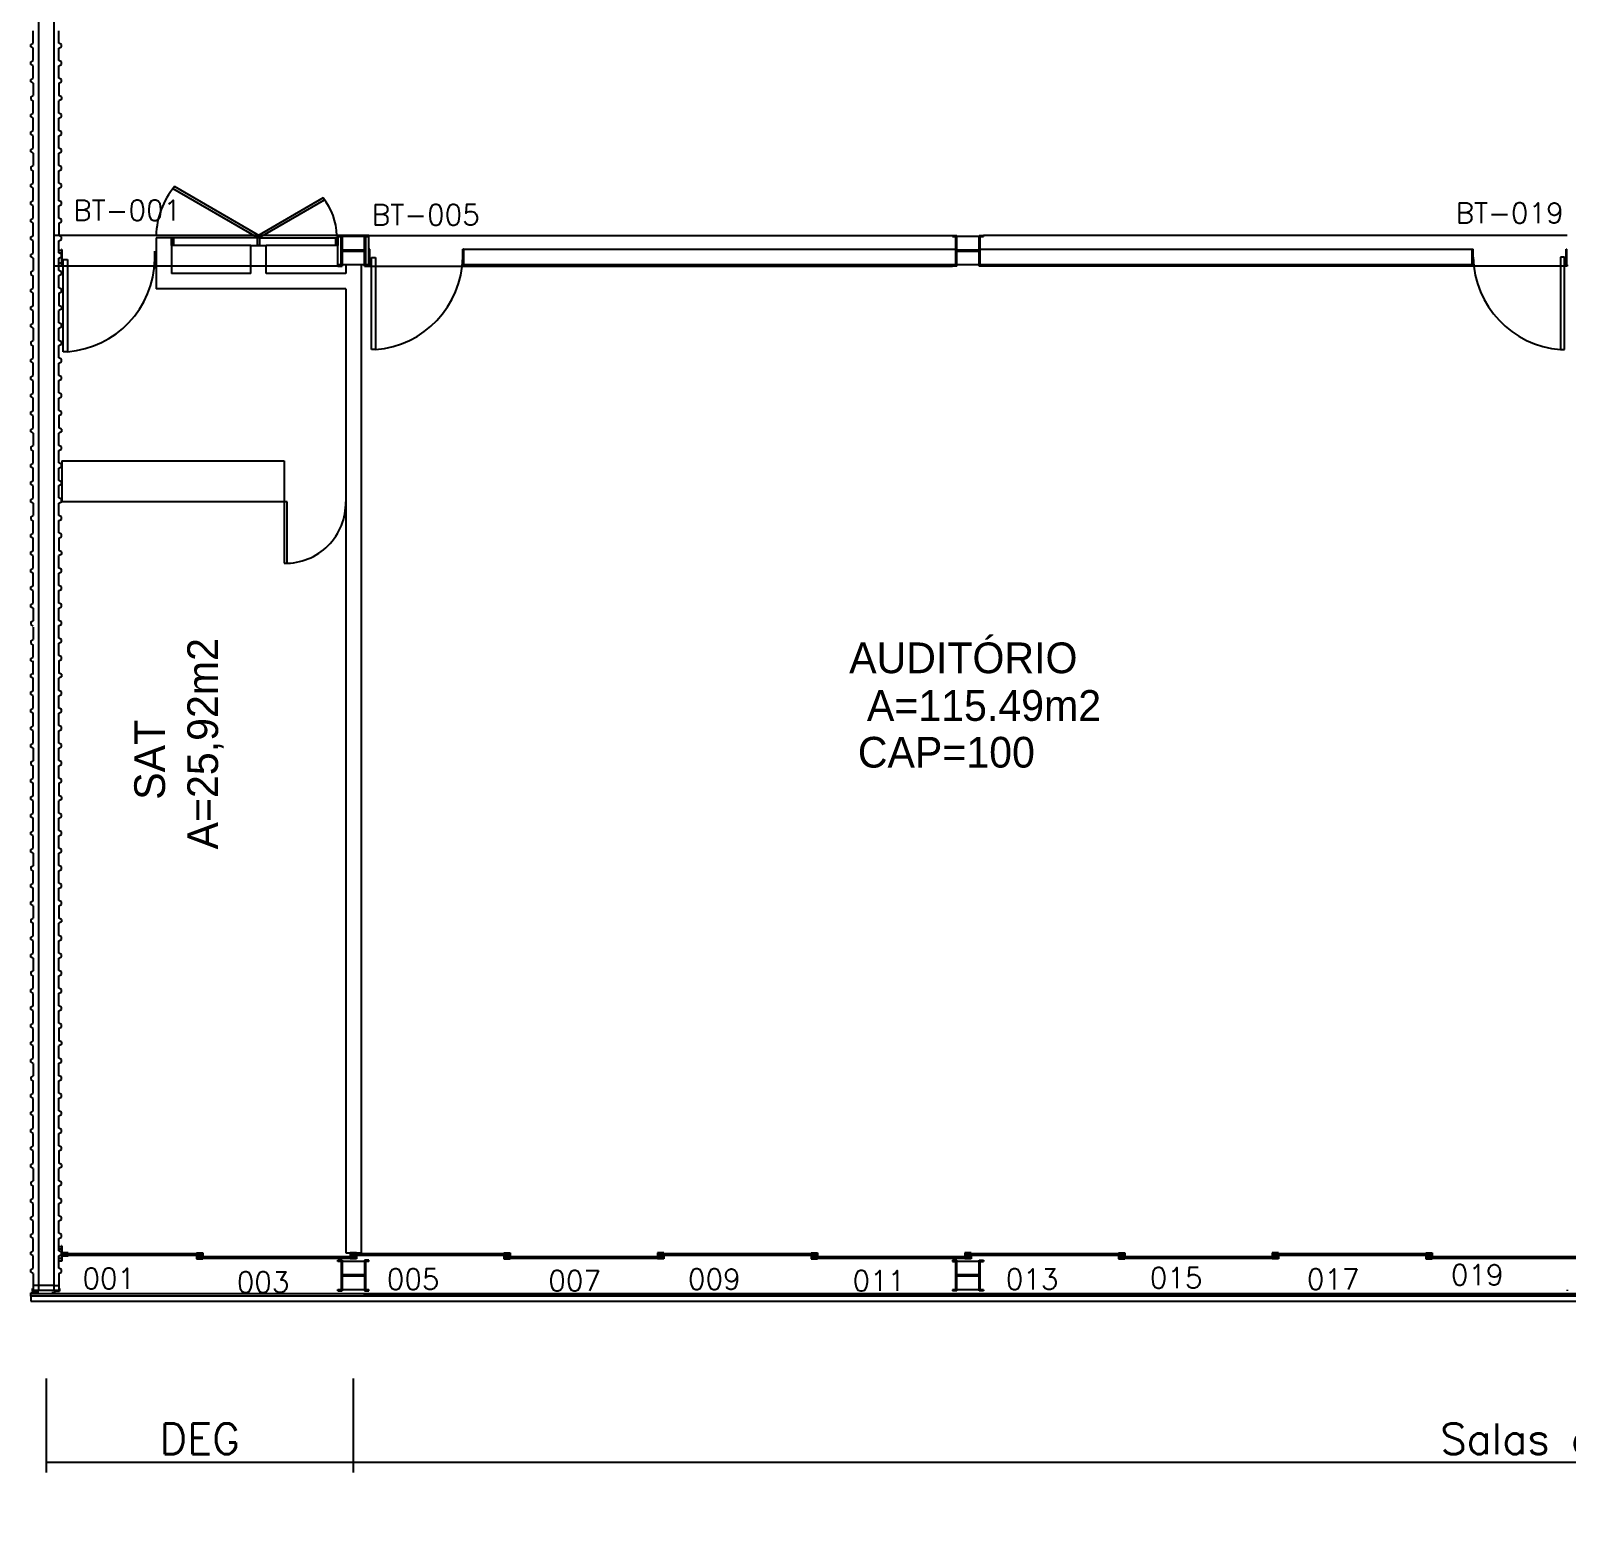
# Model space of a CAD drawing. Extents: x 940 to 1060, y 76 to 105.
# Drawn here: x 939.82 to 954.82, y 76.25 to 90.69 of the extents above; entities that cross this region are included whole.
import ezdxf
from ezdxf.enums import TextEntityAlignment as Align

# ---------------------------------------------------------------- set-up
doc = ezdxf.new("R2010")
doc.units = 0
doc.header["$LTSCALE"] = 0.5
doc.header["$MEASUREMENT"] = 0
doc.header["$PDMODE"] = 34
doc.header["$PDSIZE"] = 0.1
doc.layers.get('0').update_dxf_attribs({"linetype": 'CONTINUOUS'})
doc.layers.get('DEFPOINTS').update_dxf_attribs({"linetype": 'CONTINUOUS'})
for name, color, linetype in [('1', 1, 'CONTINUOUS'), ('ALVENARIA', 2, 'CONTINUOUS'), ('DIV', 2, 'CONTINUOUS'), ('ENDEREÇO', 2, 'CONTINUOUS'), ('ESQUADRIAS', 1, 'CONTINUOUS'), ('ESTRUTURAS', 2, 'CONTINUOUS'), ('NMOD', 2, 'CONTINUOUS'), ('PORTA', 2, 'CONTINUOUS'), ('TEXTO', 2, 'CONTINUOUS'), ('TEXTO-CENTRO-CUSTO', 2, 'CONTINUOUS'), ('ÁREA', 2, 'CONTINUOUS')]:
    doc.layers.add(name, color=color, linetype=linetype)
doc.styles.add('FONTE', font='FONTE.shx', dxfattribs={"height": 0.4})
doc.styles.add('ROMANS', font='simplex.shx', dxfattribs={"height": 0.3})
doc.styles.add('UNB-100', font='simplex.shx', dxfattribs={"height": 0.2})
doc.dimstyles.new('1', dxfattribs={"dimtxt": 0.3, "dimasz": 0.18, "dimexe": 0.5, "dimexo": 1, "dimgap": 0.08, "dimtad": 1, "dimdec": 4, "dimzin": 12, "dimdsep": 46, "dimtxsty": 'ROMANS', "dimblk1": 'NONE', "dimblk2": 'NONE', "dimsah": 1, "dimcen": 0, "dimclrd": 2, "dimclre": 2, "dimclrt": 2, "dimadec": 0, "dimazin": 0, "dimtfac": 1, "dimtdec": 4, "dimtofl": 0, "dimtmove": 2, "dimatfit": 3, "dimldrblk": 'NONE', "dimfxl": 0, "dimtolj": 1, "dimtzin": 4, "dimarcsym": 0})

# ---------------------------------------------------------------- blocks, each defined once
blk = doc.blocks.new('*D12')
at = {"layer": 'DEFPOINTS', "color": 0}
for p in [(939.97, 78.537), (942.97, 78.537), (942.97, 76.72)]:
    blk.add_point(p, dxfattribs=at)
at = {"layer": 'TEXTO-CENTRO-CUSTO', "color": 2, "lineweight": -2}
for p, q in [((939.97, 77.537), (939.97, 76.62)), ((942.97, 77.537), (942.97, 76.62)), ((939.97, 76.72), (942.97, 76.72))]:
    blk.add_line(p, q, dxfattribs=at)
at = {"layer": 'TEXTO-CENTRO-CUSTO', "color": 2, "insert": (941.47, 76.95), "char_height": 0.3, "attachment_point": 5, "style": 'ROMANS'}
blk.add_mtext('\\A1;DEG', dxfattribs=at)
blk = doc.blocks.new('_NONE')
at = {"color": 0, "linetype": 'ByBlock'}
blk.add_circle((0, 0), 0.25, dxfattribs=at)
blk = doc.blocks.new('*D13')
at = {"layer": 'DEFPOINTS', "color": 0}
for p in [(942.97, 78.537), (966.97, 78.537), (966.97, 76.72)]:
    blk.add_point(p, dxfattribs=at)
at = {"layer": 'TEXTO-CENTRO-CUSTO', "color": 2, "lineweight": -2}
for p, q in [((942.97, 77.537), (942.97, 76.62)), ((966.97, 77.537), (966.97, 76.62)), ((942.97, 76.72), (966.97, 76.72))]:
    blk.add_line(p, q, dxfattribs=at)
at = {"layer": 'TEXTO-CENTRO-CUSTO', "color": 2, "insert": (954.97, 76.95), "char_height": 0.3, "attachment_point": 5, "style": 'ROMANS'}
blk.add_mtext('\\A1;Salas de Aula', dxfattribs=at)

msp = doc.modelspace()

# ---------------------------------------------------------------- linework, layer by layer
at = {"layer": '1', "color": 1}
for p, q in [((941.20937, 89.15143), (942.0422, 88.6706)), ((942.05341, 88.69002), (941.22352, 89.16915)), ((942.67552, 89.05868), (942.03698, 88.69002)), ((942.0482, 88.6706), (942.68924, 89.0407)), ((943.12025, 88.69302), (940.04583, 88.69302)), ((943.09607, 88.69302), (940.04583, 88.69302)), ((942.0422, 88.69302), (941.04514, 88.69302)), ((942.0422, 88.6706), (941.19514, 88.6706)), ((941.21515, 88.67053), (941.19515, 88.67053)), ((941.21515, 88.67053), (941.19515, 88.67053)), ((941.21515, 88.67047), (941.21514, 88.59551)), ((942.03519, 88.59564), (942.0352, 88.6706)), ((942.0552, 88.6706), (942.0352, 88.6706)), ((942.0552, 88.6706), (942.0352, 88.6706)), ((942.0482, 88.6706), (942.03698, 88.69002)), ((942.0422, 88.6706), (942.0422, 88.69302)), ((942.0422, 88.6706), (942.05341, 88.69002)), ((942.0482, 88.6706), (942.0482, 88.69302)), ((942.18575, 88.69302), (942.0482, 88.69302)), ((942.0482, 88.6706), (942.81023, 88.6706)), ((942.0552, 88.67053), (942.05519, 88.59557)), ((942.81023, 88.69302), (942.18575, 88.69302)), ((942.82025, 88.67057), (942.80025, 88.67057)), ((942.82025, 88.67057), (942.80025, 88.67057)), ((942.80025, 88.59561), (942.80025, 88.67057)), ((943.07825, 88.68102), (942.86225, 88.68102)), ((943.07825, 88.69302), (943.07825, 88.39302)), ((943.12025, 88.69302), (943.07825, 88.69302)), ((943.09025, 88.68102), (943.09025, 88.40502)), ((943.12025, 88.68102), (943.09025, 88.68102)), ((943.12025, 88.69302), (948.82025, 88.69302)), ((943.12025, 88.69302), (943.12025, 88.68102)), ((943.12025, 88.40502), (943.12025, 88.68102)), ((954.82025, 88.69302), (949.12025, 88.69302)), ((941.97019, 88.59557), (941.19514, 88.59557)), ((941.21514, 88.59557), (941.19514, 88.59557)), ((942.82025, 88.59553), (942.12019, 88.59562)), ((942.82025, 88.59561), (942.80025, 88.59561)), ((942.82025, 88.39302), (940.04583, 88.39302)), ((943.07825, 88.40502), (942.86225, 88.40502)), ((943.07825, 88.39302), (943.12025, 88.39302)), ((943.09025, 88.40502), (943.12025, 88.40502)), ((943.12025, 88.39302), (943.12025, 88.40502)), ((943.12025, 88.39302), (948.82025, 88.39302)), ((954.82025, 88.39302), (949.12025, 88.39302)), ((943.07066, 78.35868), (972.28217, 78.35868))]:
    msp.add_line(p, q, dxfattribs=at)
at = {"layer": '1'}
for p, q in [((939.82083, 78.36802), (974.46583, 78.36802)), ((939.82083, 78.34302), (974.46583, 78.34302)), ((939.82083, 78.29302), (1060.12025, 78.29302))]:
    msp.add_line(p, q, dxfattribs=at)
at = {"layer": '1', "color": 1}
for centre, radius, start, end in [((941.82964, 88.6706), 0.78482, 140.561489, 178.362579), ((942.18575, 88.6706), 0.62489, 2.056655, 38.392095)]:
    msp.add_arc(centre, radius, start, end, dxfattribs=at)
at = {"layer": '1'}
msp.add_arc((942.31025, 86.07968), 0.58519, 268.531199, 1.468801, dxfattribs=at)
at = {"layer": 'ALVENARIA'}
for p, q in [((939.89583, 93.76579), (939.89583, 78.4466)), ((940.04583, 93.76579), (940.04583, 88.69302)), ((939.84583, 90.56982), (939.84583, 90.69062)), ((940.09583, 90.56982), (940.09583, 90.69062)), ((939.82083, 90.55732), (939.84583, 90.56982)), ((939.82083, 90.53232), (939.82083, 90.55732)), ((939.84583, 90.51982), (939.82083, 90.53232)), ((939.84583, 90.39868), (939.84583, 90.51982)), ((940.12083, 90.55732), (940.09583, 90.56982)), ((940.09583, 90.51982), (940.12083, 90.53232)), ((940.09583, 90.39868), (940.09583, 90.51982)), ((940.12083, 90.53232), (940.12083, 90.55732)), ((939.82083, 90.38618), (939.84583, 90.39868)), ((939.82083, 90.36118), (939.82083, 90.38618)), ((939.84583, 90.34868), (939.82083, 90.36118)), ((939.84583, 90.22822), (939.84583, 90.34868)), ((940.12083, 90.38618), (940.09583, 90.39868)), ((940.09583, 90.34868), (940.12083, 90.36118)), ((940.09583, 90.22822), (940.09583, 90.34868)), ((940.12083, 90.36118), (940.12083, 90.38618)), ((939.82083, 90.21572), (939.84583, 90.22822)), ((939.82083, 90.19072), (939.82083, 90.21572)), ((939.84583, 90.17822), (939.82083, 90.19072)), ((939.84583, 90.17822), (939.84583, 90.05742)), ((940.12083, 90.21572), (940.09583, 90.22822)), ((940.09583, 90.17822), (940.12083, 90.19072)), ((940.09583, 90.17822), (940.09583, 90.05742)), ((940.12083, 90.19072), (940.12083, 90.21572)), ((939.82083, 90.04492), (939.84583, 90.05742)), ((939.82083, 90.04492), (939.82083, 90.01992)), ((939.82083, 90.01992), (939.84583, 90.00742)), ((939.84583, 89.88662), (939.84583, 90.00742)), ((940.12083, 90.04492), (940.09583, 90.05742)), ((940.12083, 90.01992), (940.09583, 90.00742)), ((940.09583, 89.88662), (940.09583, 90.00742)), ((940.12083, 90.04492), (940.12083, 90.01992)), ((939.82083, 89.87412), (939.84583, 89.88662)), ((939.82083, 89.84912), (939.82083, 89.87412)), ((939.84583, 89.83662), (939.82083, 89.84912)), ((940.12083, 89.87412), (940.09583, 89.88662)), ((940.09583, 89.83662), (940.12083, 89.84912)), ((940.12083, 89.84912), (940.12083, 89.87412)), ((939.82083, 89.70298), (939.84583, 89.71548)), ((939.82083, 89.67798), (939.82083, 89.70298)), ((939.84583, 89.71548), (939.84583, 89.83662)), ((940.09583, 89.71582), (940.09583, 89.83662)), ((940.12083, 89.70332), (940.09583, 89.71582)), ((940.12083, 89.67832), (940.12083, 89.70332)), ((939.84583, 89.66548), (939.82083, 89.67798)), ((939.84583, 89.54502), (939.84583, 89.66548)), ((940.09583, 89.66582), (940.12083, 89.67832)), ((940.09583, 89.54502), (940.09583, 89.66582)), ((940.09583, 89.54468), (940.09583, 89.66582)), ((939.82083, 89.53252), (939.84583, 89.54502)), ((939.82083, 89.50752), (939.82083, 89.53252)), ((939.84583, 89.49502), (939.82083, 89.50752)), ((939.84583, 89.49502), (939.84583, 89.37422)), ((940.12083, 89.53252), (940.09583, 89.54502)), ((940.09583, 89.49502), (940.12083, 89.50752)), ((940.09583, 89.37422), (940.09583, 89.49502)), ((940.12083, 89.50752), (940.12083, 89.53252)), ((939.82083, 89.36172), (939.84583, 89.37422)), ((939.82083, 89.36172), (939.82083, 89.33672)), ((939.82083, 89.33672), (939.84583, 89.32422)), ((939.84583, 89.20342), (939.84583, 89.32422)), ((940.12083, 89.36172), (940.09583, 89.37422)), ((940.09583, 89.32422), (940.12083, 89.33672)), ((940.09583, 89.20342), (940.09583, 89.32422)), ((940.12083, 89.33672), (940.12083, 89.36172)), ((939.82083, 89.19092), (939.84583, 89.20342)), ((939.82083, 89.16592), (939.82083, 89.19092)), ((939.84583, 89.15342), (939.82083, 89.16592)), ((939.84583, 89.03262), (939.84583, 89.15342)), ((940.12083, 89.19092), (940.09583, 89.20342)), ((940.09583, 89.15342), (940.12083, 89.16592)), ((940.09583, 89.03228), (940.09583, 89.15342)), ((940.12083, 89.16592), (940.12083, 89.19092)), ((939.82083, 89.02012), (939.84583, 89.03262)), ((939.82083, 88.99512), (939.82083, 89.02012)), ((939.84583, 88.98262), (939.82083, 88.99512)), ((939.84583, 88.86182), (939.84583, 88.98262)), ((940.12083, 89.01978), (940.09583, 89.03228)), ((940.09583, 88.98228), (940.12083, 88.99478)), ((940.09583, 88.86182), (940.09583, 88.98228)), ((940.12083, 88.99478), (940.12083, 89.01978)), ((939.82083, 88.84932), (939.84583, 88.86182)), ((939.82083, 88.82432), (939.82083, 88.84932)), ((939.84583, 88.81182), (939.82083, 88.82432)), ((939.84583, 88.69068), (939.84583, 88.81182)), ((940.12083, 88.84932), (940.09583, 88.86182)), ((940.09583, 88.81182), (940.12083, 88.82432)), ((940.09583, 88.81182), (940.09583, 88.69302)), ((940.12083, 88.82432), (940.12083, 88.84932)), ((939.82083, 88.67818), (939.84583, 88.69068)), ((939.82083, 88.65318), (939.82083, 88.67818)), ((939.84583, 88.64068), (939.82083, 88.65318)), ((940.04583, 88.69302), (940.04583, 78.6806)), ((940.12083, 88.67886), (940.09583, 88.69136)), ((940.09583, 88.64136), (940.12083, 88.65386)), ((940.12083, 88.65386), (940.12083, 88.67886)), ((941.19514, 88.6706), (941.04514, 88.6706)), ((941.04514, 88.6706), (941.04514, 88.1706)), ((941.19514, 88.6706), (941.19514, 88.3206)), ((941.19514, 88.59557), (941.19515, 88.67053)), ((939.82083, 88.50772), (939.84583, 88.52022)), ((939.82083, 88.48272), (939.82083, 88.50772)), ((939.84583, 88.52022), (939.84583, 88.64068)), ((940.09583, 88.52256), (940.09583, 88.64136)), ((940.09583, 88.52475), (940.09583, 88.54975)), ((940.09583, 88.54975), (940.12083, 88.54975)), ((940.09583, 88.52475), (940.12083, 88.52475)), ((940.12083, 88.51006), (940.09583, 88.52256)), ((940.12083, 88.55468), (940.12083, 88.39468)), ((940.12583, 88.55468), (940.12083, 88.55468)), ((940.12083, 88.54975), (940.12083, 88.52475)), ((940.12083, 88.48506), (940.12083, 88.51006)), ((940.12583, 88.55468), (940.12583, 88.39468)), ((941.97019, 88.3206), (941.97019, 88.59557)), ((941.9702, 88.59557), (942.1202, 88.59557)), ((942.05519, 88.59564), (942.03519, 88.59564)), ((942.12019, 88.3206), (942.12019, 88.59557)), ((948.85025, 88.55502), (944.05014, 88.55502)), ((944.05014, 88.40502), (944.05014, 88.55502)), ((953.89035, 88.55502), (949.09025, 88.55502)), ((953.89035, 88.40502), (953.89035, 88.55502)), ((939.84583, 88.47022), (939.82083, 88.48272)), ((939.82083, 88.33692), (939.84583, 88.34942)), ((939.84583, 88.47022), (939.84583, 88.34942)), ((940.09583, 88.47256), (940.12083, 88.48506)), ((940.09583, 88.35142), (940.09583, 88.47256)), ((940.09583, 88.39968), (940.09583, 88.42468)), ((940.09583, 88.42468), (940.12083, 88.42468)), ((940.09583, 88.39968), (940.12083, 88.39968)), ((940.12083, 88.33892), (940.09583, 88.35142)), ((940.12083, 88.42468), (940.12083, 88.39968)), ((940.12583, 88.39468), (940.12083, 88.39468)), ((942.89525, 88.40502), (942.89525, 88.3206)), ((943.04525, 88.40502), (943.04525, 78.76536)), ((948.85025, 88.40502), (944.05014, 88.40502)), ((953.89035, 88.40502), (949.09025, 88.40502)), ((939.82083, 88.33692), (939.82083, 88.31192)), ((939.82083, 88.31192), (939.84583, 88.29942)), ((939.84583, 88.17862), (939.84583, 88.29942)), ((940.09583, 88.30142), (940.12083, 88.31392)), ((940.09583, 88.18096), (940.09583, 88.30142)), ((940.12083, 88.31392), (940.12083, 88.33892)), ((941.97019, 88.3206), (941.19514, 88.3206)), ((942.89525, 88.3206), (942.12019, 88.3206)), ((939.82083, 88.16612), (939.84583, 88.17862)), ((939.82083, 88.14112), (939.82083, 88.16612)), ((939.84583, 88.12862), (939.82083, 88.14112)), ((939.84583, 88.00748), (939.84583, 88.12862)), ((940.12083, 88.16846), (940.09583, 88.18096)), ((940.09583, 88.13096), (940.12083, 88.14346)), ((940.09583, 88.13096), (940.09583, 88.01016)), ((940.12083, 88.14346), (940.12083, 88.16846)), ((942.89525, 88.1706), (941.04514, 88.1706)), ((942.89525, 88.1706), (942.89525, 78.76536)), ((939.82083, 87.99498), (939.84583, 88.00748)), ((939.82083, 87.96998), (939.82083, 87.99498)), ((939.84583, 87.95748), (939.82083, 87.96998)), ((939.84583, 87.83702), (939.84583, 87.95748)), ((940.12083, 87.99766), (940.09583, 88.01016)), ((940.12083, 87.97266), (940.09583, 87.96016)), ((940.09583, 87.83936), (940.09583, 87.96016)), ((940.12083, 87.99766), (940.12083, 87.97266)), ((939.82083, 87.82452), (939.84583, 87.83702)), ((939.82083, 87.79952), (939.82083, 87.82452)), ((939.84583, 87.78702), (939.82083, 87.79952)), ((939.84583, 87.78702), (939.84583, 87.66622)), ((940.12083, 87.82686), (940.09583, 87.83936)), ((940.09583, 87.78936), (940.12083, 87.80186)), ((940.09583, 87.66856), (940.09583, 87.78936)), ((940.12083, 87.80186), (940.12083, 87.82686)), ((939.82083, 87.65372), (939.84583, 87.66622)), ((939.82083, 87.65372), (939.82083, 87.62872)), ((939.82083, 87.62872), (939.84583, 87.61622)), ((939.84583, 87.49542), (939.84583, 87.61622)), ((940.12083, 87.65606), (940.09583, 87.66856)), ((940.09583, 87.61856), (940.12083, 87.63106)), ((940.09583, 87.49776), (940.09583, 87.61856)), ((940.12083, 87.63106), (940.12083, 87.65606)), ((939.82083, 87.48292), (939.84583, 87.49542)), ((939.82083, 87.45792), (939.82083, 87.48292)), ((939.84583, 87.44542), (939.82083, 87.45792)), ((940.12083, 87.48526), (940.09583, 87.49776)), ((940.09583, 87.44776), (940.12083, 87.46026)), ((940.09583, 87.32662), (940.09583, 87.44776)), ((940.12083, 87.46026), (940.12083, 87.48526)), ((939.82083, 87.31212), (939.84583, 87.32462)), ((939.82083, 87.28712), (939.82083, 87.31212)), ((939.84583, 87.32462), (939.84583, 87.44542)), ((940.12083, 87.31412), (940.09583, 87.32662)), ((940.12083, 87.28912), (940.12083, 87.31412)), ((939.84583, 87.27462), (939.82083, 87.28712)), ((939.82083, 87.14132), (939.84583, 87.15382)), ((939.84583, 87.15382), (939.84583, 87.27462)), ((940.09583, 87.27662), (940.12083, 87.28912)), ((940.09583, 87.15548), (940.09583, 87.27662)), ((940.12083, 87.14298), (940.09583, 87.15548)), ((939.82083, 87.11632), (939.82083, 87.14132)), ((939.84583, 87.10382), (939.82083, 87.11632)), ((939.84583, 86.98268), (939.84583, 87.10382)), ((940.09583, 87.10548), (940.12083, 87.11798)), ((940.09583, 86.98502), (940.09583, 87.10548)), ((940.12083, 87.11798), (940.12083, 87.14298)), ((939.82083, 86.97018), (939.84583, 86.98268)), ((939.82083, 86.94518), (939.82083, 86.97018)), ((939.84583, 86.93268), (939.82083, 86.94518)), ((939.84583, 86.81222), (939.84583, 86.93268)), ((940.12083, 86.97252), (940.09583, 86.98502)), ((940.09583, 86.93502), (940.12083, 86.94752)), ((940.09583, 86.93502), (940.09583, 86.81422)), ((940.12083, 86.94752), (940.12083, 86.97252)), ((939.82083, 86.79972), (939.84583, 86.81222)), ((939.82083, 86.77472), (939.82083, 86.79972)), ((939.84583, 86.76222), (939.82083, 86.77472)), ((939.84583, 86.76222), (939.84583, 86.64142)), ((940.12083, 86.80172), (940.09583, 86.81422)), ((940.12083, 86.77672), (940.09583, 86.76422)), ((940.09583, 86.64342), (940.09583, 86.76422)), ((940.12083, 86.80172), (940.12083, 86.77672)), ((939.82083, 86.62892), (939.84583, 86.64142)), ((939.82083, 86.62892), (939.82083, 86.60392)), ((939.82083, 86.60392), (939.84583, 86.59142)), ((939.84583, 86.47062), (939.84583, 86.59142)), ((940.12083, 86.63092), (940.09583, 86.64342)), ((940.09583, 86.59342), (940.12083, 86.60592)), ((940.09583, 86.47262), (940.09583, 86.59342)), ((940.12083, 86.60592), (940.12083, 86.63092)), ((939.82083, 86.45812), (939.84583, 86.47062)), ((939.82083, 86.43312), (939.82083, 86.45812)), ((939.84583, 86.42062), (939.82083, 86.43312)), ((939.84583, 86.29948), (939.84583, 86.42062)), ((940.12083, 86.46012), (940.09583, 86.47262)), ((940.09583, 86.42262), (940.12083, 86.43512)), ((940.09583, 86.30182), (940.09583, 86.42262)), ((940.12083, 86.43512), (940.12083, 86.46012)), ((939.82083, 86.28698), (939.84583, 86.29948)), ((939.82083, 86.26198), (939.82083, 86.28698)), ((939.84583, 86.24948), (939.82083, 86.26198)), ((939.84583, 86.12902), (939.84583, 86.24948)), ((940.12083, 86.28932), (940.09583, 86.30182)), ((940.09583, 86.25182), (940.12083, 86.26432)), ((940.09583, 86.13068), (940.09583, 86.25182)), ((940.12083, 86.26432), (940.12083, 86.28932)), ((939.82083, 86.11652), (939.84583, 86.12902)), ((939.82083, 86.09152), (939.82083, 86.11652)), ((940.12083, 86.11818), (940.09583, 86.13068)), ((940.12083, 86.09318), (940.12083, 86.11818)), ((939.84583, 86.07902), (939.82083, 86.09152)), ((939.82083, 85.94572), (939.84583, 85.95822)), ((939.84583, 86.07902), (939.84583, 85.95822)), ((940.09583, 86.08068), (940.12083, 86.09318)), ((940.09583, 85.95954), (940.09583, 86.08068)), ((940.12083, 85.94704), (940.09583, 85.95954)), ((940.12083, 85.92204), (940.12083, 85.94704)), ((939.82083, 85.94572), (939.82083, 85.92072)), ((939.82083, 85.92072), (939.84583, 85.90822)), ((939.84583, 85.78742), (939.84583, 85.90822)), ((940.09583, 85.90954), (940.12083, 85.92204)), ((940.09583, 85.78908), (940.09583, 85.90954)), ((939.82083, 85.77492), (939.84583, 85.78742)), ((939.82083, 85.74992), (939.82083, 85.77492)), ((939.84583, 85.73742), (939.82083, 85.74992)), ((939.84583, 85.61662), (939.84583, 85.73742)), ((940.12083, 85.77658), (940.09583, 85.78908)), ((940.09583, 85.73908), (940.12083, 85.75158)), ((940.09583, 85.73908), (940.09583, 85.61828)), ((940.12083, 85.75158), (940.12083, 85.77658)), ((939.82083, 85.60412), (939.84583, 85.61662)), ((939.82083, 85.57912), (939.82083, 85.60412)), ((939.84583, 85.56662), (939.82083, 85.57912)), ((939.84583, 85.44582), (939.84583, 85.56662)), ((940.12083, 85.60578), (940.09583, 85.61828)), ((940.12083, 85.58078), (940.09583, 85.56828)), ((940.09583, 85.44748), (940.09583, 85.56828)), ((940.12083, 85.60578), (940.12083, 85.58078)), ((939.82083, 85.43332), (939.84583, 85.44582)), ((939.82083, 85.40832), (939.82083, 85.43332)), ((939.84583, 85.39582), (939.82083, 85.40832)), ((939.84583, 85.27468), (939.84583, 85.39582)), ((940.12083, 85.43498), (940.09583, 85.44748)), ((940.09583, 85.39748), (940.12083, 85.40998)), ((940.09583, 85.27668), (940.09583, 85.39748)), ((940.12083, 85.40998), (940.12083, 85.43498)), ((939.82083, 85.26218), (939.84583, 85.27468)), ((939.82083, 85.23718), (939.82083, 85.26218)), ((939.84583, 85.22468), (939.82083, 85.23718)), ((939.84583, 85.10422), (939.84583, 85.22468)), ((940.12083, 85.26418), (940.09583, 85.27668)), ((940.09583, 85.22668), (940.12083, 85.23918)), ((940.09583, 85.10588), (940.09583, 85.22668)), ((940.12083, 85.23918), (940.12083, 85.26418)), ((939.82083, 85.09172), (939.84583, 85.10422)), ((939.82083, 85.06672), (939.82083, 85.09172)), ((939.84583, 85.05422), (939.82083, 85.06672)), ((939.84583, 85.05422), (939.84583, 84.93342)), ((940.12083, 85.09338), (940.09583, 85.10588)), ((940.09583, 85.05588), (940.12083, 85.06838)), ((940.09583, 84.93474), (940.09583, 85.05588)), ((940.12083, 85.06838), (940.12083, 85.09338)), ((939.82083, 84.92092), (939.84583, 84.93342)), ((939.82083, 84.92092), (939.82083, 84.89592)), ((940.12083, 84.92224), (940.09583, 84.93474)), ((940.09583, 84.88474), (940.12083, 84.89724)), ((940.12083, 84.89724), (940.12083, 84.92224)), ((939.82083, 84.89592), (939.84583, 84.88342)), ((939.82083, 84.73648), (939.84583, 84.74898)), ((939.84583, 84.86978), (939.84583, 84.74898)), ((940.09583, 84.7636), (940.09583, 84.88474)), ((940.12083, 84.7511), (940.09583, 84.7636)), ((940.12083, 84.7261), (940.12083, 84.7511)), ((939.82083, 84.73648), (939.82083, 84.71148)), ((939.82083, 84.71148), (939.84583, 84.69898)), ((939.84583, 84.57818), (939.84583, 84.69898)), ((940.09583, 84.7136), (940.12083, 84.7261)), ((940.09583, 84.59314), (940.09583, 84.7136)), ((939.82083, 84.56568), (939.84583, 84.57818)), ((939.82083, 84.54068), (939.82083, 84.56568)), ((939.84583, 84.52818), (939.82083, 84.54068)), ((939.84583, 84.42102), (939.84583, 84.54182)), ((939.84583, 84.40738), (939.84583, 84.52818)), ((940.12083, 84.58064), (940.09583, 84.59314)), ((940.09583, 84.54314), (940.12083, 84.55564)), ((940.09583, 84.54314), (940.09583, 84.42234)), ((940.12083, 84.55564), (940.12083, 84.58064)), ((939.82083, 84.40852), (939.84583, 84.42102)), ((939.82083, 84.38352), (939.82083, 84.40852)), ((939.84583, 84.37102), (939.82083, 84.38352)), ((939.84583, 84.25022), (939.84583, 84.37102)), ((940.12083, 84.40984), (940.09583, 84.42234)), ((940.12083, 84.38484), (940.09583, 84.37234)), ((940.09583, 84.25154), (940.09583, 84.37234)), ((940.12083, 84.40984), (940.12083, 84.38484)), ((939.82083, 84.23772), (939.84583, 84.25022)), ((939.82083, 84.21272), (939.82083, 84.23772)), ((939.84583, 84.20022), (939.82083, 84.21272)), ((939.84583, 84.07942), (939.84583, 84.20022)), ((940.12083, 84.23904), (940.09583, 84.25154)), ((940.09583, 84.20154), (940.12083, 84.21404)), ((940.09583, 84.08074), (940.09583, 84.20154)), ((940.12083, 84.21404), (940.12083, 84.23904)), ((939.82083, 84.06692), (939.84583, 84.07942)), ((939.82083, 84.04192), (939.82083, 84.06692)), ((939.84583, 84.02942), (939.82083, 84.04192)), ((939.84583, 83.90828), (939.84583, 84.02942)), ((940.12083, 84.06824), (940.09583, 84.08074)), ((940.09583, 84.03074), (940.12083, 84.04324)), ((940.09583, 83.90994), (940.09583, 84.03074)), ((940.12083, 84.04324), (940.12083, 84.06824)), ((939.82083, 83.89578), (939.84583, 83.90828)), ((939.82083, 83.87078), (939.82083, 83.89578)), ((939.84583, 83.85828), (939.82083, 83.87078)), ((939.84583, 83.73782), (939.84583, 83.85828)), ((940.12083, 83.89744), (940.09583, 83.90994)), ((940.09583, 83.85994), (940.12083, 83.87244)), ((940.09583, 83.7388), (940.09583, 83.85994)), ((940.12083, 83.87244), (940.12083, 83.89744)), ((939.82083, 83.72532), (939.84583, 83.73782)), ((939.82083, 83.70032), (939.82083, 83.72532)), ((939.84583, 83.68782), (939.82083, 83.70032)), ((940.12083, 83.7263), (940.09583, 83.7388)), ((940.09583, 83.6888), (940.12083, 83.7013)), ((940.12083, 83.7013), (940.12083, 83.7263)), ((939.82083, 83.55452), (939.84583, 83.56702)), ((939.82083, 83.55452), (939.82083, 83.52952)), ((939.84583, 83.68782), (939.84583, 83.56702)), ((940.09583, 83.56766), (940.09583, 83.6888)), ((940.12083, 83.55516), (940.09583, 83.56766)), ((940.12083, 83.53016), (940.12083, 83.55516)), ((939.82083, 83.52952), (939.84583, 83.51702)), ((939.84583, 83.39622), (939.84583, 83.51702)), ((940.09583, 83.51766), (940.12083, 83.53016)), ((940.09583, 83.3972), (940.09583, 83.51766)), ((940.12083, 83.3847), (940.09583, 83.3972)), ((939.82083, 83.38372), (939.84583, 83.39622)), ((939.82083, 83.35872), (939.82083, 83.38372)), ((939.84583, 83.34622), (939.82083, 83.35872)), ((939.84583, 83.22542), (939.84583, 83.34622)), ((940.09583, 83.3472), (940.12083, 83.3597)), ((940.09583, 83.3472), (940.09583, 83.2264)), ((940.12083, 83.3597), (940.12083, 83.3847)), ((939.82083, 83.21292), (939.84583, 83.22542)), ((939.82083, 83.18792), (939.82083, 83.21292)), ((939.84583, 83.17542), (939.82083, 83.18792)), ((939.84583, 83.05462), (939.84583, 83.17542)), ((940.12083, 83.2139), (940.09583, 83.2264)), ((940.12083, 83.1889), (940.09583, 83.1764)), ((940.09583, 83.0556), (940.09583, 83.1764)), ((940.12083, 83.2139), (940.12083, 83.1889)), ((939.82083, 83.04212), (939.84583, 83.05462)), ((939.82083, 83.01712), (939.82083, 83.04212)), ((939.84583, 83.00462), (939.82083, 83.01712)), ((939.84583, 82.88348), (939.84583, 83.00462)), ((940.12083, 83.0431), (940.09583, 83.0556)), ((940.09583, 83.0056), (940.12083, 83.0181)), ((940.09583, 82.8848), (940.09583, 83.0056)), ((940.12083, 83.0181), (940.12083, 83.0431)), ((939.82083, 82.87098), (939.84583, 82.88348)), ((939.82083, 82.84598), (939.82083, 82.87098)), ((939.84583, 82.83348), (939.82083, 82.84598)), ((939.84583, 82.71302), (939.84583, 82.83348)), ((940.12083, 82.8723), (940.09583, 82.8848)), ((940.09583, 82.8348), (940.12083, 82.8473)), ((940.09583, 82.714), (940.09583, 82.8348)), ((940.12083, 82.8473), (940.12083, 82.8723)), ((939.82083, 82.70052), (939.84583, 82.71302)), ((939.82083, 82.67552), (939.82083, 82.70052)), ((939.84583, 82.66302), (939.82083, 82.67552)), ((939.84583, 82.66302), (939.84583, 82.54222)), ((940.12083, 82.7015), (940.09583, 82.714)), ((940.09583, 82.664), (940.12083, 82.6765)), ((940.09583, 82.54286), (940.09583, 82.664)), ((940.12083, 82.6765), (940.12083, 82.7015)), ((939.82083, 82.52972), (939.84583, 82.54222)), ((939.82083, 82.52972), (939.82083, 82.50472)), ((939.82083, 82.50472), (939.84583, 82.49222)), ((940.12083, 82.53036), (940.09583, 82.54286)), ((940.09583, 82.49286), (940.12083, 82.50536)), ((940.12083, 82.50536), (940.12083, 82.53036)), ((939.82083, 82.35892), (939.84583, 82.37142)), ((939.82083, 82.33392), (939.82083, 82.35892)), ((939.84583, 82.37142), (939.84583, 82.49222)), ((940.09583, 82.37172), (940.09583, 82.49286)), ((940.12083, 82.35922), (940.09583, 82.37172)), ((940.12083, 82.33422), (940.12083, 82.35922)), ((939.84583, 82.32142), (939.82083, 82.33392)), ((939.82083, 82.18846), (939.84583, 82.20096)), ((939.84583, 82.20096), (939.84583, 82.32142)), ((940.09583, 82.32172), (940.12083, 82.33422)), ((940.09583, 82.20126), (940.09583, 82.32172)), ((940.12083, 82.18876), (940.09583, 82.20126)), ((939.82083, 82.16346), (939.82083, 82.18846)), ((939.84583, 82.15096), (939.82083, 82.16346)), ((939.84583, 82.15096), (939.84583, 82.03016)), ((940.09583, 82.15126), (940.12083, 82.16376)), ((940.09583, 82.15126), (940.09583, 82.03046)), ((940.12083, 82.16376), (940.12083, 82.18876)), ((939.82083, 82.01766), (939.84583, 82.03016)), ((939.82083, 82.01766), (939.82083, 81.99266)), ((939.84583, 81.97982), (939.82083, 81.99232)), ((939.84583, 81.85868), (939.84583, 81.97982)), ((940.12083, 82.01796), (940.09583, 82.03046)), ((940.12083, 81.99296), (940.09583, 81.98046)), ((940.09583, 81.85966), (940.09583, 81.98046)), ((940.12083, 82.01796), (940.12083, 81.99296)), ((939.82083, 81.84618), (939.84583, 81.85868)), ((939.82083, 81.82118), (939.82083, 81.84618)), ((939.84583, 81.80868), (939.82083, 81.82118)), ((939.84583, 81.68822), (939.84583, 81.80868)), ((940.12083, 81.84716), (940.09583, 81.85966)), ((940.09583, 81.80966), (940.12083, 81.82216)), ((940.09583, 81.68886), (940.09583, 81.80966)), ((940.12083, 81.82216), (940.12083, 81.84716)), ((939.82083, 81.67572), (939.84583, 81.68822)), ((939.82083, 81.65072), (939.82083, 81.67572)), ((939.84583, 81.63822), (939.82083, 81.65072)), ((939.84583, 81.63822), (939.84583, 81.51742)), ((940.12083, 81.67636), (940.09583, 81.68886)), ((940.09583, 81.63886), (940.12083, 81.65136)), ((940.09583, 81.51806), (940.09583, 81.63886)), ((940.12083, 81.65136), (940.12083, 81.67636)), ((939.82083, 81.50492), (939.84583, 81.51742)), ((939.82083, 81.50492), (939.82083, 81.47992)), ((939.82083, 81.47992), (939.84583, 81.46742)), ((939.84583, 81.34662), (939.84583, 81.46742)), ((940.12083, 81.50556), (940.09583, 81.51806)), ((940.09583, 81.46806), (940.12083, 81.48056)), ((940.09583, 81.34692), (940.09583, 81.46806)), ((940.12083, 81.48056), (940.12083, 81.50556)), ((939.82083, 81.33412), (939.84583, 81.34662)), ((939.82083, 81.30912), (939.82083, 81.33412)), ((939.84583, 81.29662), (939.82083, 81.30912)), ((940.12083, 81.33442), (940.09583, 81.34692)), ((940.09583, 81.29692), (940.12083, 81.30942)), ((940.09583, 81.17577), (940.09583, 81.29692)), ((940.12083, 81.30942), (940.12083, 81.33442)), ((939.82083, 81.16332), (939.84583, 81.17582)), ((939.82083, 81.13832), (939.82083, 81.16332)), ((939.84583, 81.17582), (939.84583, 81.29662)), ((940.12083, 81.16327), (940.09583, 81.17577)), ((940.12083, 81.13827), (940.12083, 81.16327)), ((939.84583, 81.12582), (939.82083, 81.13832)), ((939.82083, 80.99252), (939.84583, 81.00502)), ((939.84583, 81.00502), (939.84583, 81.12582)), ((940.09583, 81.12577), (940.12083, 81.13827)), ((940.09583, 81.00532), (940.09583, 81.12577)), ((940.12083, 80.99282), (940.09583, 81.00532)), ((939.82083, 80.96752), (939.82083, 80.99252)), ((939.84583, 80.95502), (939.82083, 80.96752)), ((939.84583, 80.83388), (939.84583, 80.95502)), ((940.09583, 80.95532), (940.12083, 80.96782)), ((940.09583, 80.95532), (940.09583, 80.83452)), ((940.12083, 80.96782), (940.12083, 80.99282)), ((939.82083, 80.82138), (939.84583, 80.83388)), ((939.82083, 80.79638), (939.82083, 80.82138)), ((939.84583, 80.78388), (939.82083, 80.79638)), ((939.84583, 80.66342), (939.84583, 80.78388)), ((940.12083, 80.82202), (940.09583, 80.83452)), ((940.12083, 80.79702), (940.09583, 80.78452)), ((940.09583, 80.66372), (940.09583, 80.78452)), ((940.12083, 80.82202), (940.12083, 80.79702)), ((939.82083, 80.65092), (939.84583, 80.66342)), ((939.82083, 80.62592), (939.82083, 80.65092)), ((939.84583, 80.61342), (939.82083, 80.62592)), ((939.84583, 80.61342), (939.84583, 80.49262)), ((940.12083, 80.65122), (940.09583, 80.66372)), ((940.09583, 80.61372), (940.12083, 80.62622)), ((940.09583, 80.49292), (940.09583, 80.61372)), ((940.12083, 80.62622), (940.12083, 80.65122)), ((939.82083, 80.48012), (939.84583, 80.49262)), ((939.82083, 80.48012), (939.82083, 80.45512)), ((939.82083, 80.45512), (939.84583, 80.44262)), ((939.84583, 80.32182), (939.84583, 80.44262)), ((940.12083, 80.48042), (940.09583, 80.49292)), ((940.09583, 80.44292), (940.12083, 80.45542)), ((940.09583, 80.32212), (940.09583, 80.44292)), ((940.12083, 80.45542), (940.12083, 80.48042)), ((939.82083, 80.30932), (939.84583, 80.32182)), ((939.82083, 80.28432), (939.82083, 80.30932)), ((939.84583, 80.27182), (939.82083, 80.28432)), ((939.84583, 80.15102), (939.84583, 80.27182)), ((940.12083, 80.30962), (940.09583, 80.32212)), ((940.09583, 80.27212), (940.12083, 80.28462)), ((940.09583, 80.15097), (940.09583, 80.27212)), ((940.12083, 80.28462), (940.12083, 80.30962)), ((939.82083, 80.13852), (939.84583, 80.15102)), ((939.82083, 80.11352), (939.82083, 80.13852)), ((939.84583, 80.10102), (939.82083, 80.11352)), ((939.84583, 79.98022), (939.84583, 80.10102)), ((940.12083, 80.13847), (940.09583, 80.15097)), ((940.09583, 80.10097), (940.12083, 80.11347)), ((940.09583, 79.97983), (940.09583, 80.10097)), ((940.12083, 80.11347), (940.12083, 80.13847)), ((939.82083, 79.96772), (939.84583, 79.98022)), ((939.82083, 79.94272), (939.82083, 79.96772)), ((940.12083, 79.96733), (940.09583, 79.97983)), ((940.12083, 79.94233), (940.12083, 79.96733)), ((939.84583, 79.93022), (939.82083, 79.94272)), ((939.82083, 79.79658), (939.84583, 79.80908)), ((939.84583, 79.80908), (939.84583, 79.93022)), ((940.09583, 79.92983), (940.12083, 79.94233)), ((940.09583, 79.80937), (940.09583, 79.92983)), ((940.12083, 79.79687), (940.09583, 79.80937)), ((939.82083, 79.77158), (939.82083, 79.79658)), ((939.84583, 79.75908), (939.82083, 79.77158)), ((939.84583, 79.63862), (939.84583, 79.75908)), ((940.09583, 79.75937), (940.12083, 79.77187)), ((940.09583, 79.75937), (940.09583, 79.63857)), ((940.12083, 79.77187), (940.12083, 79.79687)), ((939.82083, 79.62612), (939.84583, 79.63862)), ((939.82083, 79.60112), (939.82083, 79.62612)), ((939.84583, 79.58862), (939.82083, 79.60112)), ((939.84583, 79.58862), (939.84583, 79.46782)), ((940.12083, 79.62607), (940.09583, 79.63857)), ((940.12083, 79.60107), (940.09583, 79.58857)), ((940.09583, 79.46777), (940.09583, 79.58857)), ((940.12083, 79.62607), (940.12083, 79.60107)), ((939.82083, 79.45532), (939.84583, 79.46782)), ((939.82083, 79.45532), (939.82083, 79.43032)), ((939.82083, 79.43032), (939.84583, 79.41782)), ((939.84583, 79.29702), (939.84583, 79.41782)), ((940.12083, 79.45527), (940.09583, 79.46777)), ((940.09583, 79.41777), (940.12083, 79.43027)), ((940.09583, 79.29697), (940.09583, 79.41777)), ((940.12083, 79.43027), (940.12083, 79.45527)), ((939.82083, 79.28452), (939.84583, 79.29702)), ((939.82083, 79.25952), (939.82083, 79.28452)), ((939.84583, 79.24702), (939.82083, 79.25952)), ((939.84583, 79.12622), (939.84583, 79.24702)), ((940.12083, 79.28447), (940.09583, 79.29697)), ((940.09583, 79.24697), (940.12083, 79.25947)), ((940.09583, 79.12617), (940.09583, 79.24697)), ((940.12083, 79.25947), (940.12083, 79.28447)), ((939.82083, 79.11372), (939.84583, 79.12622)), ((939.82083, 79.08872), (939.82083, 79.11372)), ((939.84583, 79.07622), (939.82083, 79.08872)), ((939.84583, 78.95542), (939.84583, 79.07622)), ((940.12083, 79.11367), (940.09583, 79.12617)), ((940.09583, 79.07617), (940.12083, 79.08867)), ((940.09583, 78.95503), (940.09583, 79.07617)), ((940.12083, 79.08867), (940.12083, 79.11367)), ((939.82083, 78.94292), (939.84583, 78.95542)), ((939.82083, 78.91792), (939.82083, 78.94292)), ((939.84583, 78.90542), (939.82083, 78.91792)), ((939.84583, 78.78428), (939.84583, 78.90542)), ((940.12083, 78.94253), (940.09583, 78.95503)), ((940.09583, 78.90503), (940.12083, 78.91753)), ((940.09583, 78.78389), (940.09583, 78.90503)), ((940.12083, 78.91753), (940.12083, 78.94253)), ((939.82083, 78.77178), (939.84583, 78.78428)), ((939.82083, 78.74678), (939.82083, 78.77178)), ((940.09583, 78.8269), (940.12083, 78.8269)), ((940.09583, 78.8019), (940.09583, 78.8269)), ((940.09583, 78.8019), (940.12083, 78.8019)), ((940.12083, 78.77139), (940.09583, 78.78389)), ((940.12583, 78.83184), (940.12083, 78.83184)), ((940.12083, 78.83184), (940.12083, 78.68184)), ((940.12083, 78.8269), (940.12083, 78.8019)), ((940.12083, 78.74639), (940.12083, 78.77139)), ((940.12583, 78.83184), (940.12583, 78.68184)), ((942.89525, 78.76536), (943.04525, 78.76536)), ((939.84583, 78.73428), (939.82083, 78.74678)), ((939.82083, 78.60132), (939.84583, 78.61382)), ((939.82083, 78.57632), (939.82083, 78.60132)), ((939.84583, 78.61382), (939.84583, 78.73428)), ((940.04583, 78.6806), (940.04583, 78.4466)), ((940.09583, 78.73389), (940.12083, 78.74639)), ((940.09583, 78.61343), (940.09583, 78.73389)), ((940.09583, 78.71184), (940.12083, 78.71184)), ((940.09583, 78.68684), (940.09583, 78.71184)), ((940.09583, 78.68684), (940.12083, 78.68684)), ((940.12083, 78.60093), (940.09583, 78.61343)), ((940.12083, 78.71184), (940.12083, 78.68684)), ((940.12583, 78.68184), (940.12083, 78.68184)), ((940.12083, 78.57593), (940.12083, 78.60093)), ((939.84583, 78.56382), (939.82083, 78.57632)), ((939.84583, 78.56382), (939.84583, 78.4466)), ((940.09583, 78.56343), (940.12083, 78.57593)), ((940.09583, 78.56343), (940.09583, 78.4466)), ((939.82083, 78.34252), (939.82083, 78.37463)), ((939.88883, 78.37463), (939.82083, 78.37463)), ((939.82083, 78.34302), (939.82083, 78.29302)), ((939.8343, 78.4166), (939.8343, 78.3906)), ((939.88883, 78.3906), (939.8343, 78.3906)), ((939.89583, 78.4466), (939.84583, 78.4466)), ((939.84583, 78.4466), (939.84583, 78.3966)), ((940.09583, 78.3966), (939.84583, 78.3966)), ((939.88883, 78.3906), (939.88883, 78.37463)), ((939.89583, 78.4466), (939.89583, 78.3966)), ((940.04583, 78.4466), (939.89583, 78.4466)), ((940.05283, 78.37342), (940.02783, 78.37342)), ((940.05183, 78.37342), (940.02783, 78.37342)), ((940.04583, 78.4466), (940.09583, 78.4466)), ((940.04583, 78.4466), (940.04583, 78.3966)), ((940.05283, 78.3906), (940.10177, 78.3906)), ((940.05283, 78.3906), (940.05283, 78.37342)), ((940.09583, 78.4466), (940.09583, 78.3966)), ((940.09583, 78.3926), (940.09583, 78.3926)), ((940.09583, 78.3926), (940.09583, 78.3926)), ((940.10177, 78.4166), (940.10177, 78.3906)), ((943.07825, 78.34302), (943.12025, 78.34302))]:
    msp.add_line(p, q, dxfattribs=at)
at = {"layer": 'DIV'}
for p, q in [((940.12583, 86.49468), (942.29525, 86.49468)), ((940.12583, 86.49468), (940.12583, 86.09468)), ((942.29525, 86.49468), (942.29525, 86.09468)), ((942.29525, 86.09468), (940.12583, 86.09468)), ((942.29525, 86.09468), (942.29525, 85.49468)), ((942.32525, 86.09468), (942.29525, 86.09468)), ((942.32525, 85.49468), (942.32525, 86.09468)), ((942.29525, 85.49468), (942.32525, 85.49468))]:
    msp.add_line(p, q, dxfattribs=at)
at = {"layer": 'ESQUADRIAS'}
for p, q in [((940.12583, 78.76536), (940.12583, 78.73536)), ((940.18583, 78.76536), (940.12583, 78.76536)), ((940.13283, 78.75836), (941.49325, 78.75836)), ((940.13283, 78.74236), (940.13283, 78.75836)), ((941.44025, 78.76536), (941.50025, 78.76536)), ((941.49325, 78.74236), (941.49325, 78.75836)), ((941.50025, 78.76536), (941.50025, 78.73536)), ((942.94025, 78.76536), (942.94025, 78.73536)), ((943.00025, 78.76536), (942.94025, 78.76536)), ((942.94725, 78.74236), (942.94725, 78.75836)), ((942.94725, 78.75836), (944.49325, 78.75836)), ((944.44025, 78.76536), (944.50025, 78.76536)), ((944.49325, 78.74236), (944.49325, 78.75836)), ((944.50025, 78.76536), (944.50025, 78.73536)), ((945.94025, 78.76536), (945.94025, 78.73536)), ((946.00025, 78.76536), (945.94025, 78.76536)), ((945.94725, 78.75836), (947.49325, 78.75836)), ((945.94725, 78.74236), (945.94725, 78.75836)), ((947.44025, 78.76536), (947.50025, 78.76536)), ((947.49325, 78.74236), (947.49325, 78.75836)), ((947.50025, 78.76536), (947.50025, 78.73536)), ((948.94025, 78.76536), (948.94025, 78.73536)), ((949.00025, 78.76536), (948.94025, 78.76536)), ((948.94725, 78.75836), (950.49325, 78.75836)), ((948.94725, 78.74236), (948.94725, 78.75836)), ((950.44025, 78.76536), (950.50025, 78.76536)), ((950.49325, 78.74236), (950.49325, 78.75836)), ((950.50025, 78.76536), (950.50025, 78.73536)), ((951.94025, 78.76536), (951.94025, 78.73536)), ((952.00025, 78.76536), (951.94025, 78.76536)), ((951.94725, 78.74236), (951.94725, 78.75836)), ((951.94725, 78.75836), (953.49325, 78.75836)), ((953.44025, 78.76536), (953.50025, 78.76536)), ((953.49325, 78.74236), (953.49325, 78.75836)), ((953.50025, 78.76536), (953.50025, 78.73536)), ((940.12583, 78.73536), (940.18583, 78.73536)), ((940.13283, 78.74236), (941.49325, 78.74236)), ((941.44025, 78.73536), (941.44025, 78.70536)), ((941.50025, 78.73536), (941.44025, 78.73536)), ((941.44025, 78.70536), (941.50025, 78.70536)), ((941.44725, 78.72836), (942.99325, 78.72836)), ((941.44725, 78.72836), (941.44725, 78.71236)), ((941.44725, 78.71236), (942.99325, 78.71236)), ((942.94025, 78.73536), (943.00025, 78.73536)), ((943.00025, 78.70536), (942.94025, 78.70536)), ((942.94725, 78.74236), (944.49325, 78.74236)), ((942.99325, 78.72836), (942.99325, 78.71236)), ((943.00025, 78.73536), (943.00025, 78.70536)), ((944.44025, 78.73536), (944.44025, 78.70536)), ((944.50025, 78.73536), (944.44025, 78.73536)), ((944.44025, 78.70536), (944.50025, 78.70536)), ((944.44725, 78.72836), (944.44725, 78.71236)), ((944.44725, 78.72836), (945.99325, 78.72836)), ((944.44725, 78.71236), (945.99325, 78.71236)), ((945.94025, 78.73536), (946.00025, 78.73536)), ((946.00025, 78.70536), (945.94025, 78.70536)), ((945.94725, 78.74236), (947.49325, 78.74236)), ((945.99325, 78.72836), (945.99325, 78.71236)), ((946.00025, 78.73536), (946.00025, 78.70536)), ((947.44025, 78.73536), (947.44025, 78.70536)), ((947.50025, 78.73536), (947.44025, 78.73536)), ((947.44025, 78.70536), (947.50025, 78.70536)), ((947.44725, 78.72836), (948.99325, 78.72836)), ((947.44725, 78.72836), (947.44725, 78.71236)), ((947.44725, 78.71236), (948.99325, 78.71236)), ((948.94025, 78.73536), (949.00025, 78.73536)), ((949.00025, 78.70536), (948.94025, 78.70536)), ((948.94725, 78.74236), (950.49325, 78.74236)), ((948.99325, 78.72836), (948.99325, 78.71236)), ((949.00025, 78.73536), (949.00025, 78.70536)), ((950.44025, 78.73536), (950.44025, 78.70536)), ((950.50025, 78.73536), (950.44025, 78.73536)), ((950.44025, 78.70536), (950.50025, 78.70536)), ((950.44725, 78.72836), (950.44725, 78.71236)), ((950.44725, 78.72836), (951.99325, 78.72836)), ((950.44725, 78.71236), (951.99325, 78.71236)), ((951.94025, 78.73536), (952.00025, 78.73536)), ((952.00025, 78.70536), (951.94025, 78.70536)), ((951.94725, 78.74236), (953.49325, 78.74236)), ((951.99325, 78.72836), (951.99325, 78.71236)), ((952.00025, 78.73536), (952.00025, 78.70536)), ((953.44025, 78.73536), (953.44025, 78.70536)), ((953.50025, 78.73536), (953.44025, 78.73536)), ((953.44025, 78.70536), (953.50025, 78.70536)), ((953.44725, 78.72836), (954.99325, 78.72836)), ((953.44725, 78.72836), (953.44725, 78.71236)), ((953.44725, 78.71236), (954.99325, 78.71236))]:
    msp.add_line(p, q, dxfattribs=at)
at = {"layer": 'ESTRUTURAS'}
for p, q in [((942.82025, 88.68102), (942.82025, 88.69302)), ((942.86225, 88.69302), (942.82025, 88.69302)), ((942.82025, 88.69302), (942.86225, 88.69302)), ((942.82025, 88.69302), (942.82025, 88.68102)), ((942.85025, 88.68102), (942.82025, 88.68102)), ((942.82025, 88.40502), (942.82025, 88.68102)), ((942.82025, 88.68102), (942.85025, 88.68102)), ((942.82025, 88.6705), (942.82025, 88.59554)), ((942.85025, 88.68102), (942.85025, 88.40502)), ((942.85025, 88.40502), (942.85025, 88.68102)), ((942.86225, 88.69302), (942.86225, 88.39302)), ((942.86225, 88.39302), (942.86225, 88.69302)), ((943.07825, 88.68102), (942.86225, 88.68102)), ((943.07825, 88.69302), (943.12025, 88.69302)), ((943.07825, 88.39302), (943.07825, 88.69302)), ((943.09025, 88.40502), (943.09025, 88.68102)), ((943.09025, 88.68102), (943.12025, 88.68102)), ((943.12025, 88.69302), (943.12025, 88.68102)), ((948.82025, 88.69302), (948.86225, 88.69302)), ((948.82025, 88.69302), (948.82025, 88.68102)), ((948.82025, 88.68102), (948.85025, 88.68102)), ((948.85025, 88.40502), (948.85025, 88.68102)), ((948.86225, 88.39302), (948.86225, 88.69302)), ((949.07825, 88.68102), (948.86225, 88.68102)), ((949.07825, 88.69302), (949.12025, 88.69302)), ((949.07825, 88.39302), (949.07825, 88.69302)), ((949.09025, 88.40502), (949.09025, 88.68102)), ((949.09025, 88.68102), (949.12025, 88.68102)), ((949.12025, 88.69302), (949.12025, 88.68102)), ((943.07825, 88.54902), (942.86225, 88.54902)), ((943.07825, 88.53702), (942.86225, 88.53702)), ((949.07825, 88.54902), (948.86225, 88.54902)), ((949.07825, 88.53702), (948.86225, 88.53702)), ((942.82025, 88.40502), (942.85025, 88.40502)), ((942.82025, 88.39302), (942.82025, 88.40502)), ((942.82025, 88.40502), (942.82025, 88.39302)), ((942.85025, 88.40502), (942.82025, 88.40502)), ((942.82025, 88.39302), (942.86225, 88.39302)), ((942.86225, 88.39302), (942.82025, 88.39302)), ((943.07825, 88.40502), (942.86225, 88.40502)), ((943.12025, 88.39302), (943.07825, 88.39302)), ((943.12025, 88.40502), (943.09025, 88.40502)), ((943.12025, 88.40502), (943.12025, 88.39302)), ((948.82025, 88.40502), (948.82025, 88.39302)), ((948.85025, 88.40502), (948.82025, 88.40502)), ((948.86225, 88.39302), (948.82025, 88.39302)), ((949.07825, 88.40502), (948.86225, 88.40502)), ((949.12025, 88.39302), (949.07825, 88.39302)), ((949.12025, 88.40502), (949.09025, 88.40502)), ((949.12025, 88.40502), (949.12025, 88.39302)), ((954.82025, 88.40582), (954.82025, 88.39382)), ((942.86225, 78.69302), (942.82025, 78.69302)), ((942.82025, 78.68102), (942.82025, 78.69302)), ((942.85025, 78.68102), (942.82025, 78.68102)), ((942.85025, 78.68102), (942.85025, 78.40502)), ((942.86225, 78.69302), (942.86225, 78.39302)), ((943.07825, 78.6806), (942.86225, 78.6806)), ((943.07825, 78.69302), (943.07825, 78.39302)), ((943.12025, 78.69302), (943.07825, 78.69302)), ((943.12025, 78.68102), (943.09025, 78.68102)), ((943.09025, 78.68102), (943.09025, 78.40502)), ((943.12025, 78.68102), (943.12025, 78.69302)), ((948.82025, 78.6926), (948.86225, 78.6926)), ((948.82025, 78.6926), (948.82025, 78.6806)), ((948.82025, 78.6806), (948.85025, 78.6806)), ((948.85025, 78.4046), (948.85025, 78.6806)), ((948.86225, 78.3926), (948.86225, 78.6926)), ((949.07825, 78.6806), (948.86225, 78.6806)), ((949.07825, 78.3926), (949.07825, 78.6926)), ((949.07825, 78.6926), (949.12025, 78.6926)), ((949.09025, 78.4046), (949.09025, 78.6806)), ((949.09025, 78.6806), (949.12025, 78.6806)), ((949.12025, 78.6926), (949.12025, 78.6806)), ((943.07825, 78.54902), (942.86225, 78.54902)), ((943.07825, 78.53702), (942.86225, 78.53702)), ((949.07825, 78.5486), (948.86225, 78.5486)), ((949.07825, 78.5366), (948.86225, 78.5366)), ((942.82025, 78.39302), (942.82025, 78.40502)), ((942.82025, 78.40502), (942.85025, 78.40502)), ((942.82025, 78.39302), (942.86225, 78.39302)), ((943.07825, 78.4046), (942.86225, 78.4046)), ((943.07825, 78.39302), (943.12025, 78.39302)), ((943.09025, 78.40502), (943.12025, 78.40502)), ((943.12025, 78.39302), (943.12025, 78.40502)), ((948.82025, 78.4046), (948.82025, 78.3926)), ((948.85025, 78.4046), (948.82025, 78.4046)), ((948.86225, 78.3926), (948.82025, 78.3926)), ((949.07825, 78.4046), (948.86225, 78.4046)), ((949.12025, 78.3926), (949.07825, 78.3926)), ((949.12025, 78.4046), (949.09025, 78.4046)), ((949.12025, 78.4046), (949.12025, 78.3926)), ((954.82025, 78.4046), (954.82025, 78.3926))]:
    msp.add_line(p, q, dxfattribs=at)
at = {"layer": 'PORTA'}
for p, q in [((941.03324, 88.37815), (941.03324, 88.53815)), ((941.03824, 88.37815), (941.03824, 88.53815)), ((943.12525, 88.39874), (943.12525, 88.55874)), ((943.13025, 88.55874), (943.12525, 88.55874)), ((943.13025, 88.39874), (943.13025, 88.55874)), ((944.04014, 88.39874), (944.04014, 88.55874)), ((944.04514, 88.55874), (944.04014, 88.55874)), ((944.04514, 88.39874), (944.04514, 88.55874)), ((953.89535, 88.39954), (953.89535, 88.55954)), ((953.89535, 88.55954), (953.90035, 88.55954)), ((953.90035, 88.39954), (953.90035, 88.55954)), ((954.81025, 88.39954), (954.81025, 88.55954)), ((954.81025, 88.55954), (954.81525, 88.55954)), ((954.81525, 88.39954), (954.81525, 88.55954)), ((940.13887, 88.45858), (940.17887, 88.45858)), ((940.13887, 87.55858), (940.13887, 88.45858)), ((940.17887, 88.45858), (940.17887, 87.55858)), ((941.03824, 88.37815), (941.03324, 88.37815)), ((943.13025, 88.39874), (943.12525, 88.39874)), ((943.14577, 88.47916), (943.18577, 88.47916)), ((943.14577, 87.57916), (943.14577, 88.47916)), ((943.18577, 88.47916), (943.18577, 87.57916)), ((944.04514, 88.39874), (944.04014, 88.39874)), ((953.89535, 88.39954), (953.90035, 88.39954)), ((954.75472, 88.47996), (954.75472, 87.57996)), ((954.79472, 88.47996), (954.75472, 88.47996)), ((954.79472, 87.57996), (954.79472, 88.47996)), ((954.81025, 88.39954), (954.81525, 88.39954)), ((940.17887, 87.55858), (940.13887, 87.55858)), ((943.18577, 87.57916), (943.14577, 87.57916)), ((954.75472, 87.57996), (954.79472, 87.57996))]:
    msp.add_line(p, q, dxfattribs=at)
at = {"layer": 'PORTA', "color": 1}
for centre, start, end in [((940.10942, 88.48005), 274.310497, 358.642288), ((943.11632, 88.50063), 274.310497, 358.642288), ((954.82417, 88.50143), 181.357712, 265.689503)]:
    msp.add_arc(centre, 0.92408, start, end, dxfattribs=at)

# ---------------------------------------------------------------- texts
at = {"layer": 'ENDEREÇO', "style": 'UNB-100'}
for s, p in [('BT-001', (941.28931, 88.83829)), ('BT-005', (944.20399, 88.79467)), ('BT-019', (954.78455, 88.81191))]:
    msp.add_text(s, height=0.2, dxfattribs=at).set_placement(p, align=Align.RIGHT)
at = {"layer": 'NMOD', "style": 'UNB-100'}
for s, p in [('001', (940.84016, 78.413)), ('005', (943.81107, 78.40656)), ('009', (946.75075, 78.40656)), ('013', (949.85302, 78.40656)), ('015', (951.25896, 78.42048)), ('017', (952.7927, 78.40656)), ('019', (954.19864, 78.44913)), ('003', (942.34663, 78.37781)), ('007', (945.38799, 78.39241)), ('011', (948.3575, 78.39183))]:
    msp.add_text(s, height=0.2, dxfattribs=at).set_placement(p, align=Align.RIGHT)
at = {"layer": 'TEXTO', "style": 'FONTE'}
for s, p in [('AUDITÓRIO', (950.0392, 84.4208)), ('CAP=100', (949.62345, 83.49956))]:
    msp.add_text(s, height=0.3, dxfattribs=at).set_placement(p, align=Align.RIGHT)
msp.add_text('SAT', height=0.3, rotation=90, dxfattribs=at).set_placement((941.13155, 83.96535), align=Align.RIGHT)
at = {"layer": 'ÁREA', "style": 'FONTE'}
msp.add_text('A=25,92m2', height=0.3, rotation=90, dxfattribs=at).set_placement((941.64956, 84.76381), align=Align.RIGHT)
msp.add_text('A=115.49m2', height=0.3, dxfattribs=at).set_placement((950.26965, 83.95568), align=Align.RIGHT)

# ---------------------------------------------------------------- dimensions: what is measured, and where the dimension line sits
at = {"layer": 'TEXTO-CENTRO-CUSTO'}
for base, p1, p2, text, picture, middle in [((942.97025, 76.71981), (939.97025, 78.53702), (942.97025, 78.53702), 'DEG', '*D12', (941.47025, 76.94981)), ((966.97025, 76.71981), (942.97025, 78.53702), (966.97025, 78.53702), 'Salas de Aula', '*D13', (954.97025, 76.94981))]:
    dim = msp.add_linear_dim(base=base, p1=p1, p2=p2, text=text, dimstyle='1', override={"dimasz": 0.04, "dimexe": 0.1}, dxfattribs=at)
    dim.commit()
    dim.dimension.update_dxf_attribs({"geometry": picture, "text_midpoint": middle})

doc.saveas('drawing.dxf')
